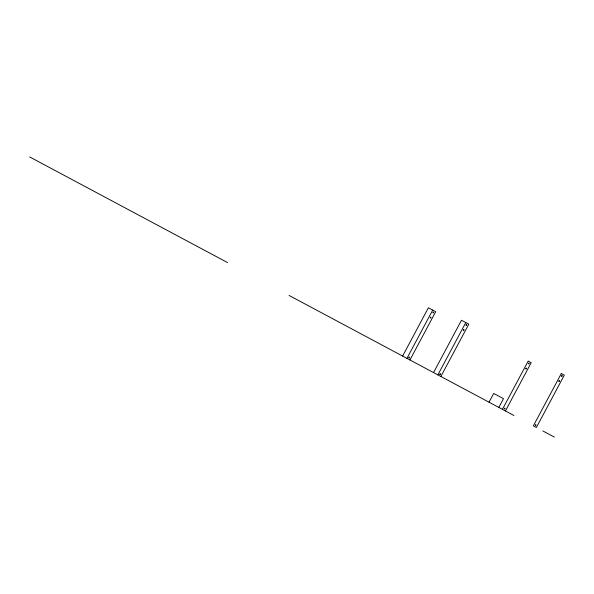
<?xml version="1.0" encoding="UTF-8"?>
<svg xmlns="http://www.w3.org/2000/svg" width="594" height="594" viewBox="0 0 594 594"><rect width="100%" height="100%" fill="white"/><g stroke="black" fill="none" stroke-linecap="round" stroke-linejoin="round"><path stroke-width="0.89" d="M402.613 356.058L428.385 307.789L435.706 311.694L409.934 359.971M406.935 358.368L432.707 310.09M433.546 372.579L461.486 320.255L468.807 324.161L440.867 376.485M437.867 374.888L465.807 322.564M489.025 402.205L493.711 393.436L503.489 398.663L498.812 407.425M502.427 409.355L528.2 361.085L531.199 362.682L505.427 410.959M29.707 156.95L227.524 262.57M289.063 295.433L513.921 415.496M542.857 430.947L554.306 437.058M408.872 357.714C409.585 359.14 409.897 355.702 408.872 357.714M430.301 317.708C431.014 319.134 431.326 315.696 430.301 317.708M433.011 312.622C433.724 314.048 434.036 310.61 433.011 312.622M439.812 374.235C440.525 375.66 440.837 372.223 439.812 374.235M463.35 330.145C464.063 331.578 464.374 328.14 463.35 330.145M466.06 325.067C466.773 326.492 467.084 323.054 466.06 325.067M504.365 408.702C505.086 410.12 505.375 406.727 504.365 408.702M525.794 368.696C526.507 370.121 526.819 366.684 525.794 368.696M528.504 363.61C529.224 365.028 529.514 361.635 528.504 363.61M535.305 425.222C536.018 426.648 536.33 423.21 535.305 425.222M558.843 381.14C559.555 382.558 559.852 379.158 558.843 381.14M561.553 376.054C562.266 377.48 562.577 374.042 561.553 376.054M561.3 373.552L533.36 425.876L536.36 427.48L564.3 375.156L561.3 373.552"/></g></svg>
